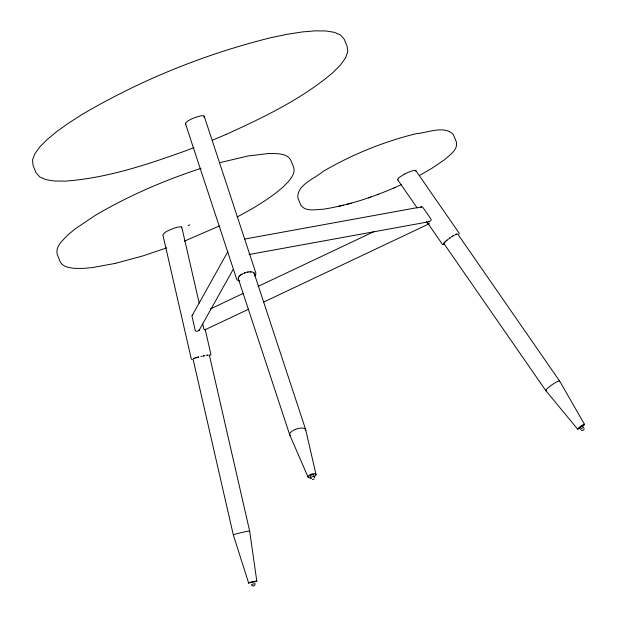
<?xml version="1.0" encoding="UTF-8"?>
<svg xmlns="http://www.w3.org/2000/svg" width="617" height="617" viewBox="0 0 617 617"><rect width="100%" height="100%" fill="white"/><g stroke="black" fill="none" stroke-linecap="round" stroke-linejoin="round"><path stroke-width="0.93" d="M193.915 147.61L185.956 150.71C146.915 164.7 106.895 178.105 65.271 181.128L54.458 181.012L45.974 179.663L39.773 176.994L36.002 172.683L33.017 165.248L32.531 159.872L34.868 153.78L39.627 147.162L47.054 139.635L56.764 131.583L68.718 123.022L82.832 114.014C141.432 79.701 205.145 53.941 271.064 37.645L287.638 34.197L302.384 31.93L315.179 30.85L326 30.973L334.275 32.3L340.461 34.93L344.224 39.21L347.201 46.645L347.757 51.828L345.389 58.183L340.499 64.955L333.064 72.474C301.512 99.26 263.721 117.292 226.316 134.336L226.292 134.344M115.541 263.343L92.087 267.624L82.524 268.426L74.379 268.341C69.305 267.716 62.903 266.984 60.242 261.847L57.319 254.62C54.952 246.538 62.988 240.167 67.739 235.069L75.135 228.915L94.686 215.742C128.151 195.898 164.13 180.442 201.065 168.333M395.135 187.445C371.943 197.494 347.68 205.546 322.629 209.302C315.811 209.394 305.43 212.063 300.803 205.106L297.88 197.88C296.654 184.838 314.978 178.521 322.745 171.626L322.861 171.557C351.975 154.505 383.635 141.709 416.39 133.611L416.514 133.581C427.242 133.01 444.672 124.811 453.449 134.761L456.372 141.987C458.269 150 449.045 155.399 444.255 159.957L431.406 168.618L419.591 175.429M254.32 273.832L254.258 274.257M584.314 428.83L583.204 430.334L581.43 430.381M238.409 277.311L238.563 279.223M181.676 227.928L181.29 226.894M443.924 243.399L444.271 242.782L444.055 243.707M459.017 234.059L459.117 233.095L415.858 170.67M255.183 584.669L253.649 586.096L251.643 585.479M251.805 582.417C238.964 584.847 265.672 578.723 253.919 581.931M192.142 315.626L227.904 251.566M199.121 330.35L233.072 269.544M238.424 277.372L240.368 275.12L242.944 273.67M202.738 324.048L203.803 328.684A1.195 0.555 75.7 0 0 204.335 329.679L205.114 329.763L205.091 329.216M263.474 302.168L429.031 223.855A1.211 0.494 51.4 0 0 429.077 223.647M203.826 117.184L204.104 116.783A10.558 2.213 -22 0 0 200.772 115.873L196.337 117.06A9.872 2.067 -22 0 0 187.545 121.217L185.547 123.068A10.558 2.213 -22 0 0 186.033 124.086M254.728 276.108L255.862 274.095L255.777 272.776L204.181 116.143M314.207 478.915L312.372 479.633M445.065 241.895L444.618 242.365L445.582 241.309M582.386 426.131C583.813 424.095 577.25 428.962 580.312 427.612M583.566 427.836C584.854 426.185 579.857 429.316 580.821 429.64M240.391 275.182L239.149 276.223M445.621 241.37L448.598 238.933M420.748 207.482L421.612 206.842A1.327 1.111 68.7 0 1 422.714 207.196L430.882 218.966A1.211 1.018 68.7 0 1 430.982 220.362L429.594 221.642L248.983 254.528M446.253 240.8L446.978 240.198M581.638 426.74L582.047 426.424M255.176 583.62L251.443 584.5M449.431 238.231L450.371 237.661L449.469 238.293M451.282 237.051L453.896 235.447M453.017 235.879L452.184 236.473M404.721 173.994L398.929 177.58L397.525 179.562L417.277 208.068M192.774 315.017L192.581 315.125A1.327 1.327 0 0 0 192.003 316.274L195.219 330.388A1.211 1.203 0 0 0 196.291 331.321L198.882 330.673A1.195 1.087 71.2 0 0 199.214 329.517M188.146 225.691L189.805 224.812M237.121 216.983C253.24 208.43 269.143 199.114 282.964 187.105L288.571 181.437C291.664 177.534 295.528 172.505 293.599 167.168L290.676 159.942C286.257 152.607 275.992 153.81 268.811 153.486L248.011 155.993L219.552 162.718M404.868 173.917L405.901 173.392A10.327 2.213 -26.2 0 1 411.67 171.079L413.498 170.554A10.134 2.052 -28.2 0 1 415.349 170.377L415.681 170.485A10.019 1.89 -28.1 0 1 415.758 171.279M219.228 225.999L184.483 241.139M210.343 308.97L243.376 293.353M258.153 286.365L373.771 231.707M205.114 329.763L248.666 309.171M393.839 188.023L401.235 184.653M455.369 234.599L456.565 234.09M456.611 234.144L454.69 235.015M212.356 140.229L226.316 134.336M428.985 223.917L427.573 222.884M244.949 272.853L243.923 273.238L245.982 272.467M377.296 194.687L378.499 194.247M368.372 197.88L370.825 196.993M166.675 247.887L143.036 255.862L115.41 263.374M193.468 358.446L194.463 358.122L193.476 358.516M209.618 355.539L210.952 354.574L205.168 329.301M444.325 244.594L442.512 244.479L426.602 221.526M196.777 357.482L195.134 357.929L196.792 357.552M253.803 581.846C257.011 580.805 247.378 583.158 252.253 582.217M338.077 206.487L343.384 205.137M346.924 204.258L351.266 203.155M201.913 356.325L200.826 356.495M203.996 355.87L202.954 356.017L204.975 355.67M247.031 272.205C248.751 271.542 253.656 272.051 253.109 272.352M247.055 272.259L248.073 272.004M244.702 239.057L421.612 206.842M207.459 355.199L206.703 355.261L208.083 355.099M457.066 234.005L457.421 233.951M429.594 221.642L429.471 221.657A1.195 0.686 61.4 0 1 428.715 221.241M208.978 355.284L209.371 355.083M192.18 359.441L191.332 359.094L162.873 234.83C165.024 231.09 170.361 229.994 174.079 228.205A9.872 2.067 -22 0 1 181.29 226.894M250.957 271.881L250.062 271.873M239.836 281.205L237.121 279.941M398.058 179.886L397.525 179.562M253.579 272.575L254.189 273.323M577.612 429.131L545.783 390.569L443.6 243.106M457.984 234.398L559.627 381.075L584.538 424.388M236.751 279.362L185.47 123.709M308.06 477.111L289.766 434.977L238.147 278.267M254.027 272.837L305.646 429.54L316.051 474.62M248.62 582.949L233.303 534.854L193.036 359.025M242.011 274.141L241.154 274.65M181.799 227.28L199.168 303.094M209.387 355.253L249.654 531.083L256.795 581.067M311.462 478.622A2.098 0.872 -18.2 0 1 310.991 477.473A2.098 0.872 -18.2 0 1 313.798 476.509A2.098 0.872 -18.2 0 1 314.269 477.658M546.5 390.661A8.391 1.249 -34.7 0 1 551.768 384.954A8.391 1.249 -34.7 0 1 559.511 381.545M580.412 427.943A4.196 0.625 -34.7 0 1 578.029 428.445A4.196 0.625 -34.7 0 1 583.566 424.565A4.196 0.625 -34.7 0 1 582.625 426.401M233.411 534.877A8.391 0.401 -12.9 0 1 241.162 532.633A8.391 0.401 -12.9 0 1 249.623 531.144M310.474 476.748A2.098 0.872 -18.2 0 1 310.621 475.476A2.098 0.872 -18.2 0 1 313.343 474.712A2.098 0.872 -18.2 0 1 313.667 475.846M290.376 435.725A8.391 3.494 -18.2 0 1 296.391 429.016A8.391 3.494 -18.2 0 1 305.716 430.473M310.613 477.836A4.196 1.751 -18.2 0 1 308.662 475.661A4.196 1.751 -18.2 0 1 314.909 473.709A4.196 1.751 -18.2 0 1 314.161 476.733M198.72 356.996L197.718 357.243L198.72 356.996"/></g></svg>
